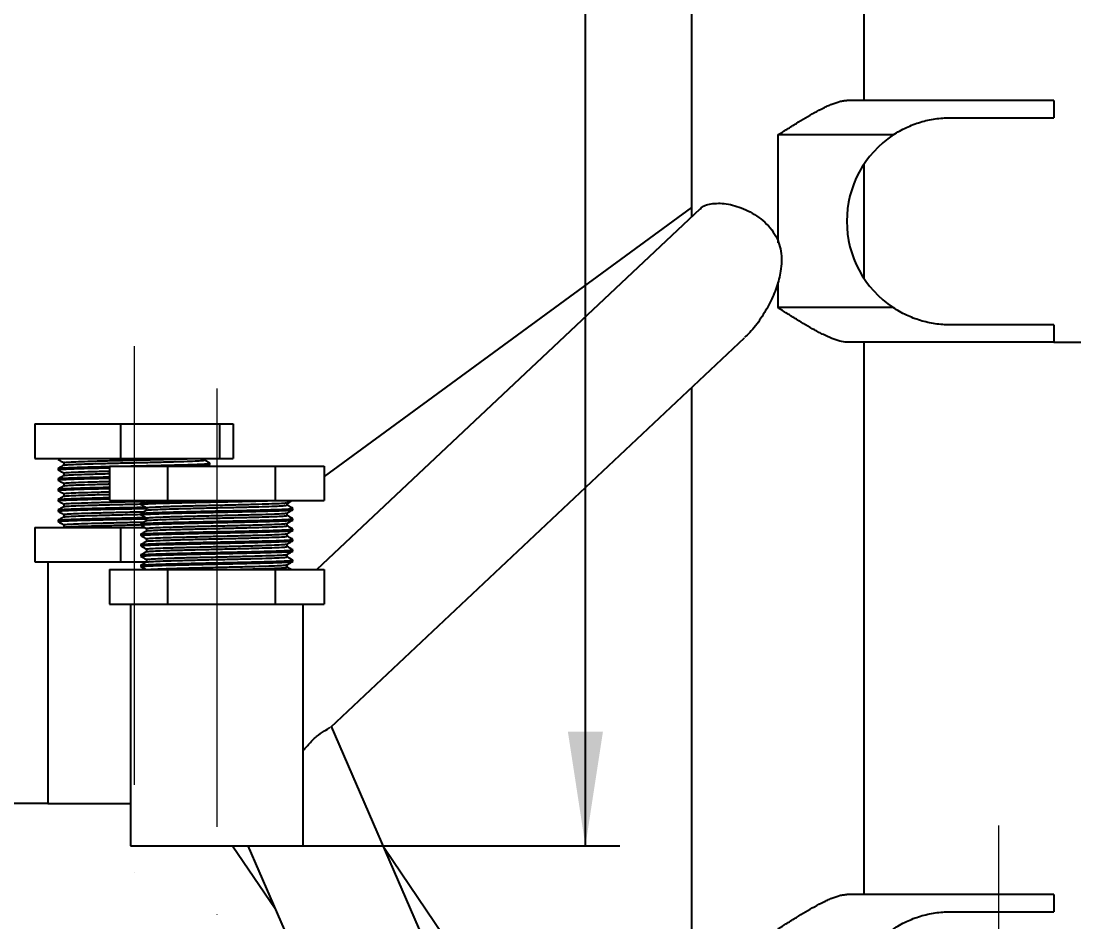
# Model space of a CAD drawing. Header units: millimetres. Extents: x -1160 to 841, y -1082 to 594.
# Drawn here: x 589.33 to 619.84, y 203.99 to 230.08 of the extents above; entities that cross this region are included whole.
import ezdxf

# ---------------------------------------------------------------- set-up
doc = ezdxf.new("R2010")
doc.units = ezdxf.units.MM
doc.linetypes.add('CENTERX2', pattern=[20.32, 12.7, -2.54, 2.54, -2.54])
doc.layers.add('FORMAT', color=7, linetype='Continuous')
doc.styles.add('SLDTEXTSTYLE1', font='TXT', dxfattribs={"width": 0.7})
doc.dimstyles.new('SLDDIMSTYLE5', dxfattribs={"dimtxt": 3.5, "dimasz": 3.302, "dimexe": 0, "dimexo": 0.0625, "dimgap": 0.875, "dimtad": 1, "dimdec": 0, "dimlfac": 5, "dimrnd": 1e-09, "dimzin": 12, "dimdsep": 46, "dimtxsty": 'SLDTEXTSTYLE1', "dimsah": 1, "dimcen": 0.09, "dimadec": 0, "dimazin": 3, "dimtol": 1, "dimtp": 5, "dimtm": 5, "dimtfac": 1, "dimtdec": 0, "dimtofl": 0, "dimtmove": 0, "dimatfit": 3, "dimfxl": 0, "dimfrac": 2, "dimtolj": 1, "dimtzin": 12, "dimarcsym": 0})
doc.dimstyles.new('SLDDIMSTYLE8', dxfattribs={"dimtxt": 3.5, "dimasz": 3.302, "dimexe": 0, "dimexo": 0.0625, "dimgap": 0.875, "dimtad": 1, "dimdec": 0, "dimlfac": 5, "dimrnd": 1e-09, "dimzin": 12, "dimdsep": 46, "dimtxsty": 'SLDTEXTSTYLE1', "dimsah": 1, "dimcen": 0.09, "dimadec": 0, "dimazin": 3, "dimtol": 1, "dimtp": 2, "dimtfac": 1, "dimtdec": 0, "dimtmove": 0, "dimatfit": 0, "dimfxl": 0, "dimfrac": 2, "dimtolj": 1, "dimarcsym": 0})
doc.dimstyles.new('SLDDIMSTYLE9', dxfattribs={"dimtxt": 3.5, "dimasz": 3.302, "dimexe": 0, "dimexo": 0.0625, "dimgap": 0.875, "dimtad": 1, "dimdec": 0, "dimlfac": 5, "dimrnd": 1e-09, "dimzin": 12, "dimdsep": 46, "dimtxsty": 'SLDTEXTSTYLE1', "dimsah": 1, "dimcen": 0.09, "dimadec": 0, "dimazin": 3, "dimtol": 1, "dimtp": 2, "dimtfac": 1, "dimtdec": 0, "dimtofl": 0, "dimtmove": 0, "dimatfit": 3, "dimfxl": 0, "dimfrac": 2, "dimtolj": 1, "dimarcsym": 0})

# ---------------------------------------------------------------- blocks, each defined once
blk = doc.blocks.new('_D_22')
at = {"layer": 'FORMAT'}
for p, q in [((619.262, 220.784), (642.262, 220.784)), ((641.262, 197.784), (641.262, 220.784)), ((619.262, 197.784), (642.262, 197.784))]:
    blk.add_line(p, q, dxfattribs=at)
for points in [[(641.262, 220.784), (640.754, 217.482), (641.77, 217.482)], [(641.262, 197.784), (641.77, 201.086), (640.754, 201.086)]]:
    blk.add_solid(points, dxfattribs=at)
at = {"layer": 'FORMAT', "attachment_point": 1, "rotation": 90, "style": 'SLDTEXTSTYLE1'}
for s, insert, char_height in [('2', (635.571, 215.482), 2), ('0', (638.207, 215.482), 2), ('+', (635.571, 214.487), 2), ('115', (636.751, 208.022), 3.5)]:
    blk.add_mtext(s, dxfattribs=dict(at, insert=insert, char_height=char_height))
blk = doc.blocks.new('_D_23')
at = {"layer": 'FORMAT'}
for p, q in [((619.262, 254.384), (642.262, 254.384)), ((641.262, 220.784), (641.262, 254.384)), ((619.262, 220.784), (642.262, 220.784))]:
    blk.add_line(p, q, dxfattribs=at)
for points in [[(641.262, 254.384), (640.754, 251.082), (641.77, 251.082)], [(641.262, 220.784), (641.77, 224.086), (640.754, 224.086)]]:
    blk.add_solid(points, dxfattribs=at)
at = {"layer": 'FORMAT', "attachment_point": 1, "rotation": 90, "style": 'SLDTEXTSTYLE1'}
for s, insert, char_height in [('2', (635.571, 242.468), 2), ('0', (638.207, 242.468), 2), ('+', (635.571, 241.474), 2), ('168', (636.751, 234.007), 3.5)]:
    blk.add_mtext(s, dxfattribs=dict(at, insert=insert, char_height=char_height))
blk = doc.blocks.new('_D_24')
at = {"layer": 'FORMAT'}
for p, q in [((597.05, 260.164), (606.687, 260.164)), ((605.687, 206.196), (605.687, 260.164)), ((597.507, 206.196), (606.687, 206.196))]:
    blk.add_line(p, q, dxfattribs=at)
for points in [[(605.687, 260.164), (605.179, 256.862), (606.195, 256.862)], [(605.687, 206.196), (606.195, 209.498), (605.179, 209.498)]]:
    blk.add_solid(points, dxfattribs=at)
at = {"layer": 'FORMAT', "attachment_point": 1, "rotation": 90, "style": 'SLDTEXTSTYLE1'}
for s, insert, char_height in [('5', (599.996, 240.998), 2), ('5', (602.632, 240.998), 2), ('+', (599.996, 239.933), 2), ('-', (602.632, 239.862), 2), ('270', (601.175, 231.646), 3.5)]:
    blk.add_mtext(s, dxfattribs=dict(at, insert=insert, char_height=char_height))
blk = doc.blocks.new('_D_25')
at = {"layer": 'FORMAT'}
for p, q in [((590.551, 261.384), (578.171, 261.384)), ((579.171, 207.418), (579.171, 261.384)), ((590.108, 207.418), (578.171, 207.418))]:
    blk.add_line(p, q, dxfattribs=at)
for points in [[(579.171, 261.384), (578.663, 258.082), (579.679, 258.082)], [(579.171, 207.418), (579.679, 210.72), (578.663, 210.72)]]:
    blk.add_solid(points, dxfattribs=at)
at = {"layer": 'FORMAT', "attachment_point": 1, "rotation": 90, "style": 'SLDTEXTSTYLE1'}
for s, insert, char_height in [('5', (573.479, 240.998), 2), ('5', (576.115, 240.998), 2), ('+', (573.479, 239.933), 2), ('-', (576.115, 239.862), 2), ('270', (574.659, 231.646), 3.5)]:
    blk.add_mtext(s, dxfattribs=dict(at, insert=insert, char_height=char_height))
blk = doc.blocks.new('_D_41')
at = {"layer": 'FORMAT'}
for p, q in [((615.61, 292.275), (648.262, 292.275)), ((647.262, 167.893), (647.262, 292.275)), ((613.171, 167.893), (648.262, 167.893))]:
    blk.add_line(p, q, dxfattribs=at)
for points in [[(647.262, 292.275), (646.754, 288.973), (647.77, 288.973)], [(647.262, 167.893), (647.77, 171.195), (646.754, 171.195)]]:
    blk.add_solid(points, dxfattribs=at)
at = {"layer": 'FORMAT', "attachment_point": 1, "rotation": 90, "style": 'SLDTEXTSTYLE1'}
for s, insert, char_height in [('5', (641.571, 238.689), 2), ('5', (644.207, 238.689), 2), ('+', (641.571, 237.624), 2), ('-', (644.207, 237.553), 2), ('620', (642.751, 229.338), 3.5)]:
    blk.add_mtext(s, dxfattribs=dict(at, insert=insert, char_height=char_height))

msp = doc.modelspace()

# ---------------------------------------------------------------- linework, layer by layer
at = {"color": 7, "linetype": 'Continuous', "lineweight": 25}
for p, q in [((608.762283, 255.571497), (608.762283, 224.403672)), ((613.762283, 227.783893), (613.762283, 254.383893)), ((619.262283, 227.783893), (613.262283, 227.783893)), ((619.262283, 227.783893), (619.262283, 227.283893)), ((616.262283, 227.283893), (619.262283, 227.283893)), ((611.262283, 226.783893), (611.262283, 223.657289)), ((614.60397, 226.783893), (611.262283, 226.783893)), ((613.762283, 222.62558), (613.762283, 225.942205)), ((609.005055, 224.631997), (597.908643, 214.195959)), ((608.762283, 224.683759), (598.121151, 216.8882)), ((611.262283, 222.524064), (611.262283, 221.783893)), ((614.60397, 221.783893), (611.262283, 221.783893)), ((619.262283, 221.283893), (616.262283, 221.283893)), ((619.262283, 221.283893), (619.262283, 220.783893)), ((598.313003, 209.634257), (610.298639, 220.906599)), ((619.262283, 220.783893), (613.262283, 220.783893)), ((613.762283, 204.783893), (613.762283, 220.783893)), ((608.762283, 219.461675), (608.762283, 198.083893)), ((589.731908, 218.417864), (589.731908, 217.417864)), ((589.731908, 218.417864), (592.212391, 218.417864)), ((592.212391, 218.417864), (592.212391, 217.417864)), ((592.212391, 218.417864), (595.088298, 218.417864)), ((595.088298, 218.417864), (595.088298, 217.417864)), ((595.088298, 218.417864), (595.483723, 218.417864)), ((595.483723, 218.417864), (595.483723, 217.417864)), ((589.731908, 217.417864), (592.212391, 217.417864)), ((590.407815, 217.417864), (590.407815, 217.386364)), ((590.570232, 217.292222), (590.570232, 217.218433)), ((592.212391, 217.417864), (595.088298, 217.417864)), ((594.645436, 217.367505), (594.645436, 217.417864)), ((594.807815, 217.236364), (594.807815, 217.273864)), ((595.088298, 217.417864), (595.483723, 217.417864)), ((590.407815, 217.123864), (590.407815, 217.086364)), ((590.570232, 216.992222), (590.570232, 216.918433)), ((591.892759, 217.195959), (591.892759, 216.195959)), ((591.892759, 217.195959), (593.577676, 217.195959)), ((593.577676, 217.195959), (593.577676, 216.195959)), ((593.577676, 217.195959), (596.691872, 217.195959)), ((594.739573, 217.195959), (594.806292, 217.234506)), ((596.691872, 217.195959), (596.691872, 216.195959)), ((596.691872, 217.195959), (598.121151, 217.195959)), ((598.121151, 217.195959), (598.121151, 216.195959)), ((590.407815, 216.823864), (590.407815, 216.786364)), ((590.570232, 216.692222), (590.570232, 216.618433)), ((590.407815, 216.523864), (590.407815, 216.486364)), ((590.570232, 216.392222), (590.570232, 216.318433)), ((590.407815, 216.223864), (590.407815, 216.186364)), ((590.570232, 216.092222), (590.570232, 216.018433)), ((591.892759, 216.195959), (593.577676, 216.195959)), ((592.806955, 216.118731), (592.806955, 216.081231)), ((593.577676, 216.195959), (596.691872, 216.195959)), ((596.691872, 216.195959), (598.121151, 216.195959)), ((597.176225, 216.195959), (597.044576, 216.099514)), ((597.044576, 216.062555), (597.044576, 216.136631)), ((590.407815, 215.923864), (590.407815, 215.886364)), ((590.570232, 215.792222), (590.570232, 215.718433)), ((592.806955, 215.818731), (592.806955, 215.781231)), ((592.969335, 215.987555), (592.969335, 215.913435)), ((597.044576, 215.762555), (597.044576, 215.836631)), ((597.206955, 215.931231), (597.206955, 215.968731)), ((589.731908, 215.417864), (589.731908, 214.417864)), ((589.731908, 215.417864), (592.212391, 215.417864)), ((590.407815, 215.623864), (590.407815, 215.586364)), ((590.572764, 215.419896), (590.569248, 215.417864)), ((590.570232, 215.492222), (590.570232, 215.418433)), ((592.212391, 215.417864), (592.212391, 214.417864)), ((592.212391, 215.417864), (592.915278, 215.417864)), ((592.806955, 215.518731), (592.806955, 215.481231)), ((592.969335, 215.687555), (592.969335, 215.613435)), ((597.044576, 215.462555), (597.044576, 215.536631)), ((597.206955, 215.631231), (597.206955, 215.668731)), ((592.806955, 215.218731), (592.806955, 215.181231)), ((592.969335, 215.387555), (592.969335, 215.313435)), ((597.044576, 215.162555), (597.044576, 215.236631)), ((597.206955, 215.331231), (597.206955, 215.368731)), ((592.806955, 214.918731), (592.806955, 214.881231)), ((592.969335, 215.087555), (592.969335, 215.013435)), ((597.044576, 214.862555), (597.044576, 214.936631)), ((597.206955, 215.031231), (597.206955, 215.068731)), ((592.806955, 214.618731), (592.806955, 214.581231)), ((592.969335, 214.787555), (592.969335, 214.713435)), ((597.044576, 214.562555), (597.044576, 214.636631)), ((597.206955, 214.731231), (597.206955, 214.768731)), ((589.731908, 214.417864), (592.212391, 214.417864)), ((590.107815, 214.417864), (590.107815, 207.417864)), ((591.892759, 214.195959), (591.892759, 213.195959)), ((591.892759, 214.195959), (593.577676, 214.195959)), ((592.212391, 214.417864), (592.969335, 214.417864)), ((592.806955, 214.318731), (592.806955, 214.281231)), ((592.969335, 214.487555), (592.969335, 214.413435)), ((593.577676, 214.195959), (593.577676, 213.195959)), ((593.577676, 214.195959), (596.691872, 214.195959)), ((596.691872, 214.195959), (596.691872, 213.195959)), ((596.691872, 214.195959), (598.121151, 214.195959)), ((597.044576, 214.262555), (597.044576, 214.336631)), ((597.206955, 214.431231), (597.206955, 214.468731)), ((598.121151, 214.195959), (598.121151, 213.195959)), ((591.892759, 213.195959), (593.577676, 213.195959)), ((592.506955, 213.195959), (592.506955, 206.195959)), ((593.577676, 213.195959), (596.691872, 213.195959)), ((596.691872, 213.195959), (598.121151, 213.195959)), ((597.506955, 206.195959), (597.506955, 213.195959)), ((609.579896, 183.732466), (598.33287, 209.652942)), ((590.107815, 207.417864), (592.506955, 207.417864)), ((592.506955, 206.195959), (597.506955, 206.195959)), ((595.464395, 206.195959), (596.698566, 204.37533)), ((595.908586, 206.195959), (607.878801, 178.608785)), ((608.762283, 192.994981), (599.867181, 206.116891)), ((619.262283, 204.783893), (613.262283, 204.783893)), ((619.262283, 204.783893), (619.262283, 204.283893)), ((616.262283, 204.283893), (619.262283, 204.283893))]:
    msp.add_line(p, q, dxfattribs=at)
at = {"color": 7, "linetype": 'CENTERX2', "lineweight": 18}
msp.add_line((617.662283, 206.783893), (617.662283, 202.283893), dxfattribs=at)
at = {"color": 7, "linetype": 'Continuous', "lineweight": 25}
msp.add_arc((616.262283, 224.283893), 3, 123.5573098, 236.4426902, dxfattribs=at)
for points, knots in [([(611.262283, 226.783893), (611.284657, 226.798043), (611.307457, 226.812464), (611.352563, 226.840979), (611.375079, 226.855208), (611.442529, 226.897797), (611.487363, 226.926058), (611.621527, 227.010348), (611.710521, 227.065888), (611.887933, 227.175043), (611.97635, 227.228663), (612.152956, 227.333152), (612.240692, 227.383738), (612.412593, 227.478944), (612.497151, 227.523814), (612.622052, 227.585746), (612.663362, 227.605489), (612.74536, 227.642849), (612.786036, 227.660451), (612.905254, 227.708702), (612.981627, 227.735178), (613.091454, 227.763432), (613.127442, 227.770945), (613.196968, 227.781179), (613.230322, 227.783893), (613.262283, 227.783893)], [0, 0, 0, 0, 0.03125, 0.03125, 0.0625, 0.0625, 0.125, 0.125, 0.25, 0.25, 0.375, 0.375, 0.5, 0.5, 0.625, 0.625, 0.6875, 0.6875, 0.75, 0.75, 0.875, 0.875, 0.9375, 0.9375, 1, 1, 1, 1]), ([(614.60397, 226.783893), (614.727662, 226.865941), (614.855401, 226.937557), (615.119327, 227.061465), (615.255711, 227.113804), (615.537038, 227.198615), (615.679384, 227.230329), (615.967872, 227.27297), (616.11402, 227.283893), (616.262283, 227.283893)], [0, 0, 0, 0, 0.25, 0.25, 0.5, 0.5, 0.75, 0.75, 1, 1, 1, 1]), ([(609.008199, 224.629155), (609.011265, 224.633947), (609.075662, 224.734608), (609.321163, 224.80475), (609.752569, 224.816365), (610.270134, 224.667736), (610.784094, 224.380592), (611.189957, 223.952872), (611.387191, 223.404924), (611.367545, 222.868546), (611.233776, 222.367735), (611.038598, 221.909197), (610.777514, 221.46871), (610.528043, 221.123376), (610.349944, 220.966826), (610.298449, 220.921562)], [0, 0, 0, 0, 0.004715594, 0.09904276, 0.193644563, 0.28668039, 0.381191532, 0.475637174, 0.557243045, 0.648676319, 0.723791247, 0.800844069, 0.882411612, 0.966001008, 1, 1, 1, 1]), ([(613.262283, 220.783893), (613.198119, 220.783893), (613.129275, 220.794686), (613.019091, 220.822938), (612.981129, 220.834441), (612.904424, 220.86054), (612.865498, 220.875178), (612.747003, 220.923124), (612.665726, 220.960425), (612.540337, 221.022538), (612.497823, 221.044355), (612.412616, 221.089328), (612.369858, 221.112512), (612.155195, 221.23139), (611.980676, 221.335718), (611.712996, 221.500357), (611.62283, 221.55662), (611.487847, 221.641422), (611.442814, 221.669809), (611.375175, 221.712517), (611.352613, 221.726775), (611.307455, 221.755323), (611.28465, 221.769747), (611.262283, 221.783893)], [0, 0, 0, 0, 0.125, 0.125, 0.1875, 0.1875, 0.25, 0.25, 0.375, 0.375, 0.4375, 0.4375, 0.5, 0.5, 0.75, 0.75, 0.875, 0.875, 0.9375, 0.9375, 0.96875, 0.96875, 1, 1, 1, 1]), ([(616.262283, 221.283893), (616.114015, 221.283893), (615.967873, 221.294816), (615.679418, 221.33745), (615.537099, 221.369157), (615.25584, 221.453937), (615.119365, 221.506304), (614.855405, 221.630225), (614.727659, 221.701847), (614.60397, 221.783893)], [0, 0, 0, 0, 0.25, 0.25, 0.5, 0.5, 0.75, 0.75, 1, 1, 1, 1]), ([(590.407902, 217.386676), (590.43496, 217.37104), (590.489075, 217.339769), (590.543193, 217.308497), (590.570252, 217.292861)], [0, 0, 0, 0, 0.5000023495, 1, 1, 1, 1]), ([(590.587463, 217.292975), (590.58461, 217.294933), (590.575736, 217.301023), (590.711185, 217.311922), (590.976353, 217.32411), (591.359448, 217.336322), (591.826087, 217.349407), (592.346545, 217.361614), (592.884106, 217.373821), (593.404817, 217.386907), (593.864457, 217.399114), (594.195409, 217.409263), (594.319057, 217.415695), (594.360748, 217.417864)], [0, 0, 0, 0, 0.047998906, 0.149302366, 0.248875529, 0.348448693, 0.449752153, 0.549325316, 0.64889848, 0.75020194, 0.849775103, 0.949348267, 1, 1, 1, 1]), ([(590.587721, 217.219992), (590.586352, 217.221285), (590.580603, 217.226719), (590.71268, 217.236929), (590.975956, 217.249108), (591.359552, 217.261323), (591.826078, 217.274406), (592.346483, 217.286614), (592.884366, 217.298821), (593.40383, 217.311907), (593.868073, 217.324115), (594.248913, 217.336317), (594.510357, 217.349421), (594.642143, 217.359503), (594.631655, 217.365609), (594.628214, 217.367612)], [0, 0, 0, 0, 0.026763283, 0.11243175, 0.19663697, 0.28084219, 0.366510657, 0.450715877, 0.534921097, 0.620589564, 0.704794784, 0.789000004, 0.874668471, 0.958873691, 1, 1, 1, 1]), ([(592.4727, 217.195959), (592.615589, 217.19899), (592.952834, 217.206144), (593.467389, 217.218163), (593.968471, 217.230363), (594.379702, 217.242568), (594.661971, 217.255671), (594.804266, 217.265753), (594.792938, 217.27186), (594.789221, 217.273864)], [0, 0, 0, 0, 0.11926781, 0.281495421, 0.440952572, 0.600409722, 0.762637334, 0.922094484, 1, 1, 1, 1]), ([(594.806288, 217.275527), (594.779202, 217.291176), (594.725584, 217.322155), (594.671967, 217.353136), (594.645436, 217.368466)], [0, 0, 0, 0, 0.5051588, 1, 1, 1, 1]), ([(590.407902, 217.086676), (590.43496, 217.07104), (590.489075, 217.039769), (590.543193, 217.008497), (590.570252, 216.992861)], [0, 0, 0, 0, 0.5000023495, 1, 1, 1, 1]), ([(590.572764, 217.219896), (590.545703, 217.204257), (590.491582, 217.172977), (590.437456, 217.141699), (590.410392, 217.126059)], [0, 0, 0, 0, 0.499996004, 1, 1, 1, 1]), ([(590.42641, 217.086364), (590.423, 217.088441), (590.412807, 217.094649), (590.55996, 217.105669), (590.845804, 217.117868), (591.262207, 217.130044), (591.626232, 217.139804), (591.853767, 217.144809), (591.892759, 217.145667)], [0, 0, 0, 0, 0.10752105, 0.321408644, 0.531643549, 0.741878453, 0.955766048, 1, 1, 1, 1]), ([(590.426726, 217.126151), (590.425183, 217.127475), (590.418813, 217.132938), (590.561744, 217.143177), (590.845328, 217.155366), (591.262343, 217.167544), (591.626227, 217.177304), (591.853766, 217.182309), (591.892759, 217.183167)], [0, 0, 0, 0, 0.071153143, 0.293756511, 0.512558344, 0.731360177, 0.953963545, 1, 1, 1, 1]), ([(590.587463, 216.992975), (590.584606, 216.994933), (590.575716, 217.001023), (590.711375, 217.011919), (590.975669, 217.024119), (591.362014, 217.036287), (591.681952, 217.045619), (591.874412, 217.050212), (591.892759, 217.05065)], [0, 0, 0, 0, 0.1042485623, 0.3242689976, 0.5405314102, 0.7567938229, 0.9768142581, 1, 1, 1, 1]), ([(590.587721, 216.919992), (590.58635, 216.921285), (590.58059, 216.926719), (590.712873, 216.936927), (590.97527, 216.949118), (591.362129, 216.961287), (591.68195, 216.970619), (591.874411, 216.975212), (591.892759, 216.97565)], [0, 0, 0, 0, 0.071266437, 0.2993881615, 0.5236134908, 0.7478388201, 0.9759605447, 1, 1, 1, 1]), ([(594.055044, 217.195959), (594.16083, 217.198989), (594.410504, 217.206141), (594.659791, 217.218178), (594.8045, 217.228253), (594.792996, 217.23436), (594.789221, 217.236364)], [0, 0, 0, 0, 0.22986594, 0.542528725, 0.849851975, 1, 1, 1, 1]), ([(590.407902, 216.786676), (590.43496, 216.77104), (590.489075, 216.739769), (590.543193, 216.708497), (590.570252, 216.692861)], [0, 0, 0, 0, 0.5000023495, 1, 1, 1, 1]), ([(590.572764, 216.919896), (590.545703, 216.904257), (590.491582, 216.872977), (590.437456, 216.841699), (590.410392, 216.826059)], [0, 0, 0, 0, 0.499996004, 1, 1, 1, 1]), ([(590.42641, 216.786364), (590.423, 216.788441), (590.412807, 216.794649), (590.55996, 216.805669), (590.845804, 216.817868), (591.262207, 216.830044), (591.626232, 216.839804), (591.853767, 216.844809), (591.892759, 216.845667)], [0, 0, 0, 0, 0.10752105, 0.321408644, 0.531643549, 0.741878453, 0.955766048, 1, 1, 1, 1]), ([(590.426726, 216.826151), (590.425183, 216.827475), (590.418813, 216.832938), (590.561744, 216.843177), (590.845328, 216.855366), (591.262343, 216.867544), (591.626227, 216.877304), (591.853766, 216.882309), (591.892759, 216.883167)], [0, 0, 0, 0, 0.071153143, 0.293756511, 0.512558344, 0.731360177, 0.953963545, 1, 1, 1, 1]), ([(590.587463, 216.692975), (590.584606, 216.694933), (590.575716, 216.701023), (590.711375, 216.711919), (590.975669, 216.724119), (591.362014, 216.736287), (591.681952, 216.745619), (591.874412, 216.750212), (591.892759, 216.75065)], [0, 0, 0, 0, 0.1042485623, 0.3242689976, 0.5405314102, 0.7567938229, 0.9768142581, 1, 1, 1, 1]), ([(590.587721, 216.619992), (590.58635, 216.621285), (590.58059, 216.626719), (590.712873, 216.636927), (590.97527, 216.649118), (591.362129, 216.661287), (591.68195, 216.670619), (591.874411, 216.675212), (591.892759, 216.67565)], [0, 0, 0, 0, 0.071266437, 0.2993881615, 0.5236134908, 0.7478388201, 0.9759605447, 1, 1, 1, 1]), ([(590.407902, 216.486676), (590.43496, 216.47104), (590.489075, 216.439769), (590.543193, 216.408497), (590.570252, 216.392861)], [0, 0, 0, 0, 0.500002349, 1, 1, 1, 1]), ([(590.572764, 216.619896), (590.545703, 216.604257), (590.491582, 216.572977), (590.437456, 216.541699), (590.410392, 216.526059)], [0, 0, 0, 0, 0.499996004, 1, 1, 1, 1]), ([(590.42641, 216.486364), (590.423, 216.488441), (590.412807, 216.494649), (590.55996, 216.505669), (590.845804, 216.517868), (591.262207, 216.530044), (591.626232, 216.539804), (591.853767, 216.544809), (591.892759, 216.545667)], [0, 0, 0, 0, 0.10752105, 0.321408644, 0.531643549, 0.741878453, 0.955766048, 1, 1, 1, 1]), ([(590.426726, 216.526151), (590.425183, 216.527475), (590.418813, 216.532938), (590.561744, 216.543177), (590.845328, 216.555366), (591.262343, 216.567544), (591.626227, 216.577304), (591.853766, 216.582309), (591.892759, 216.583167)], [0, 0, 0, 0, 0.071153143, 0.293756511, 0.512558344, 0.731360177, 0.953963545, 1, 1, 1, 1]), ([(590.587463, 216.392975), (590.584606, 216.394933), (590.575716, 216.401023), (590.711375, 216.411919), (590.975669, 216.424119), (591.362014, 216.436287), (591.681952, 216.445619), (591.874412, 216.450212), (591.892759, 216.45065)], [0, 0, 0, 0, 0.1042485623, 0.3242689976, 0.5405314102, 0.7567938229, 0.9768142581, 1, 1, 1, 1]), ([(590.587721, 216.319992), (590.58635, 216.321285), (590.58059, 216.326719), (590.712873, 216.336927), (590.97527, 216.349118), (591.362129, 216.361287), (591.68195, 216.370619), (591.874411, 216.375212), (591.892759, 216.37565)], [0, 0, 0, 0, 0.071266437, 0.2993881615, 0.5236134908, 0.7478388201, 0.9759605447, 1, 1, 1, 1]), ([(590.407902, 216.186676), (590.43496, 216.17104), (590.489075, 216.139769), (590.543193, 216.108497), (590.570252, 216.092861)], [0, 0, 0, 0, 0.500002349, 1, 1, 1, 1]), ([(590.572764, 216.319896), (590.545703, 216.304257), (590.491582, 216.272977), (590.437456, 216.241699), (590.410392, 216.226059)], [0, 0, 0, 0, 0.499996004, 1, 1, 1, 1]), ([(590.572764, 216.019896), (590.545703, 216.004257), (590.491582, 215.972977), (590.437456, 215.941699), (590.410392, 215.926059)], [0, 0, 0, 0, 0.499996004, 1, 1, 1, 1]), ([(590.42641, 216.186364), (590.423, 216.188441), (590.412807, 216.194649), (590.55996, 216.205669), (590.845804, 216.217868), (591.262207, 216.230044), (591.626232, 216.239804), (591.853767, 216.244809), (591.892759, 216.245667)], [0, 0, 0, 0, 0.10752105, 0.321408644, 0.531643549, 0.741878453, 0.955766048, 1, 1, 1, 1]), ([(590.426726, 216.226151), (590.425183, 216.227475), (590.418813, 216.232938), (590.561744, 216.243177), (590.845328, 216.255366), (591.262343, 216.267544), (591.626227, 216.277304), (591.853766, 216.282309), (591.892759, 216.283167)], [0, 0, 0, 0, 0.0711531427, 0.2937565106, 0.5125583438, 0.731360177, 0.9539635449, 1, 1, 1, 1]), ([(590.587463, 216.092975), (590.584611, 216.094933), (590.575737, 216.101023), (590.711173, 216.111922), (590.976397, 216.12411), (591.359283, 216.136324), (591.826712, 216.149401), (592.344258, 216.161634), (592.716219, 216.169849), (592.894036, 216.174288), (592.90192, 216.174485)], [0, 0, 0, 0, 0.073446901, 0.228459293, 0.380824021, 0.53318875, 0.688201142, 0.84056587, 0.992930599, 1, 1, 1, 1]), ([(590.587721, 216.019992), (590.586352, 216.021285), (590.580602, 216.026719), (590.712684, 216.036929), (590.975943, 216.049109), (591.359602, 216.06132), (591.82589, 216.074418), (592.329221, 216.086155), (592.66473, 216.09394), (592.823293, 216.097619)], [0, 0, 0, 0, 0.050864125, 0.213678663, 0.373712274, 0.533745885, 0.696560423, 0.856594034, 1, 1, 1, 1]), ([(592.817988, 216.118731), (592.814517, 216.119475), (592.791917, 216.124316), (592.895524, 216.133148), (593.132297, 216.146257), (593.510525, 216.158458), (593.986417, 216.170667), (594.533813, 216.183752), (594.919782, 216.191914), (595.111104, 216.195959)], [0, 0, 0, 0, 0.029183874, 0.190054886, 0.353720924, 0.514591937, 0.675462949, 0.839128988, 1, 1, 1, 1]), ([(592.817988, 216.081231), (592.814517, 216.081975), (592.791917, 216.086816), (592.895522, 216.095648), (593.132305, 216.108757), (593.510496, 216.120958), (593.986528, 216.133167), (594.533396, 216.146252), (595.11263, 216.158459), (595.682654, 216.170666), (596.214766, 216.183752), (596.495388, 216.191914), (596.63449, 216.195959)], [0, 0, 0, 0, 0.019647041, 0.127947929, 0.238130471, 0.346431358, 0.454732246, 0.564914788, 0.673215675, 0.781516563, 0.891699105, 1, 1, 1, 1]), ([(592.939088, 216.195959), (592.922594, 216.18643), (592.87902, 216.161254), (592.835444, 216.136079), (592.808361, 216.120433)], [0, 0, 0, 0, 0.378503699, 1, 1, 1, 1]), ([(592.808368, 216.079633), (592.835452, 216.063985), (592.889108, 216.032985), (592.942763, 216.001984), (592.969335, 215.986631)], [0, 0, 0, 0, 0.504769016, 1, 1, 1, 1]), ([(592.973006, 215.91432), (592.972524, 215.91445), (592.956824, 215.918674), (593.05373, 215.926894), (593.270043, 215.940008), (593.621121, 215.952208), (594.061775, 215.964417), (594.568454, 215.977502), (595.104485, 215.989709), (595.634069, 216.001916), (596.120759, 216.015002), (596.532142, 216.02721), (596.836237, 216.039412), (597.018797, 216.051737), (597.029601, 216.059178), (597.034424, 216.0625)], [0, 0, 0, 0, 0.002659015, 0.086542429, 0.171883497, 0.255766912, 0.339650326, 0.424991394, 0.508874809, 0.592758223, 0.678099292, 0.761982706, 0.84586612, 0.931207189, 1, 1, 1, 1]), ([(592.979519, 215.987491), (592.976321, 215.988231), (592.955415, 215.993069), (593.051376, 216.001898), (593.270666, 216.015007), (593.620955, 216.027208), (594.06182, 216.039417), (594.568443, 216.052502), (595.104484, 216.064709), (595.634085, 216.076917), (596.120699, 216.090002), (596.532363, 216.102212), (596.835406, 216.114408), (597.011919, 216.126103), (597.023361, 216.132949), (597.027909, 216.135671)], [0, 0, 0, 0, 0.01515239, 0.099035975, 0.184377216, 0.268260801, 0.352144386, 0.437485628, 0.521369213, 0.605252798, 0.69059404, 0.774477625, 0.85836121, 0.943702452, 1, 1, 1, 1]), ([(597.043044, 216.135745), (597.070126, 216.151394), (597.104864, 216.171465), (597.139603, 216.191536), (597.147259, 216.195959)], [0, 0, 0, 0, 0.779608177, 1, 1, 1, 1]), ([(597.205549, 215.970433), (597.178467, 215.986079), (597.124809, 216.017079), (597.071151, 216.048081), (597.044576, 216.063435)], [0, 0, 0, 0, 0.504714175, 1, 1, 1, 1]), ([(590.407902, 215.886676), (590.43496, 215.87104), (590.489075, 215.839769), (590.543193, 215.808497), (590.570252, 215.792861)], [0, 0, 0, 0, 0.500002349, 1, 1, 1, 1]), ([(590.572764, 215.719896), (590.545703, 215.704257), (590.491582, 215.672977), (590.437456, 215.641699), (590.410392, 215.626059)], [0, 0, 0, 0, 0.499996004, 1, 1, 1, 1]), ([(590.42641, 215.886364), (590.423005, 215.888441), (590.412827, 215.894648), (590.559781, 215.905671), (590.846449, 215.91786), (591.259786, 215.930073), (591.764399, 215.943153), (592.323517, 215.955379), (592.739901, 215.963931), (592.946214, 215.968714), (592.969335, 215.96925)], [0, 0, 0, 0, 0.076649076, 0.229124212, 0.378995436, 0.528866659, 0.681341795, 0.831213019, 0.981084242, 1, 1, 1, 1]), ([(590.426726, 215.926151), (590.425185, 215.927475), (590.418825, 215.932938), (590.561561, 215.943179), (590.845978, 215.955358), (591.259904, 215.967574), (591.764408, 215.980652), (592.32337, 215.992882), (592.730627, 216.001227), (592.928113, 216.005798), (592.942238, 216.006125)], [0, 0, 0, 0, 0.0505197438, 0.2085713025, 0.3639237175, 0.5192761325, 0.6773276913, 0.8326801063, 0.9880325213, 1, 1, 1, 1]), ([(590.587463, 215.792975), (590.584611, 215.794933), (590.575737, 215.801023), (590.711173, 215.811922), (590.976397, 215.82411), (591.359283, 215.836324), (591.826712, 215.849401), (592.344258, 215.861634), (592.716219, 215.869849), (592.894036, 215.874288), (592.90192, 215.874485)], [0, 0, 0, 0, 0.073446901, 0.228459293, 0.380824021, 0.53318875, 0.688201142, 0.84056587, 0.992930599, 1, 1, 1, 1]), ([(590.587721, 215.719992), (590.586352, 215.721285), (590.580602, 215.726719), (590.712684, 215.736929), (590.975943, 215.749109), (591.359602, 215.76132), (591.82589, 215.774418), (592.329221, 215.786155), (592.66473, 215.79394), (592.823293, 215.797619)], [0, 0, 0, 0, 0.050864125, 0.213678663, 0.373712274, 0.533745885, 0.696560423, 0.856594034, 1, 1, 1, 1]), ([(592.817988, 215.818731), (592.814517, 215.819475), (592.791917, 215.824316), (592.895523, 215.833148), (593.132303, 215.846257), (593.510503, 215.858458), (593.986501, 215.870667), (594.533497, 215.883752), (595.112261, 215.895959), (595.684043, 215.908166), (596.20952, 215.921252), (596.653687, 215.93346), (596.982006, 215.945662), (597.179046, 215.95798), (597.190719, 215.965416), (597.195923, 215.968731)], [0, 0, 0, 0, 0.015030588, 0.09788408, 0.182177096, 0.265030588, 0.34788408, 0.432177096, 0.515030588, 0.59788408, 0.682177096, 0.765030588, 0.84788408, 0.932177096, 1, 1, 1, 1]), ([(592.817988, 215.781231), (592.814517, 215.781975), (592.791917, 215.786816), (592.895523, 215.795648), (593.132303, 215.808757), (593.510503, 215.820958), (593.986501, 215.833167), (594.533497, 215.846252), (595.112261, 215.858459), (595.684043, 215.870666), (596.20952, 215.883752), (596.653687, 215.89596), (596.982006, 215.908162), (597.179046, 215.92048), (597.190719, 215.927916), (597.195923, 215.931231)], [0, 0, 0, 0, 0.015030588, 0.09788408, 0.182177096, 0.265030588, 0.34788408, 0.432177096, 0.515030588, 0.59788408, 0.682177096, 0.765030588, 0.84788408, 0.932177096, 1, 1, 1, 1]), ([(592.97085, 215.91431), (592.943769, 215.898664), (592.889607, 215.867371), (592.835444, 215.836079), (592.808361, 215.820433)], [0, 0, 0, 0, 0.4999902566, 1, 1, 1, 1]), ([(592.808368, 215.779633), (592.835452, 215.763985), (592.889108, 215.732985), (592.942763, 215.701984), (592.969335, 215.686631)], [0, 0, 0, 0, 0.504769016, 1, 1, 1, 1]), ([(592.973006, 215.61432), (592.972524, 215.61445), (592.956824, 215.618674), (593.05373, 215.626894), (593.270043, 215.640008), (593.621121, 215.652208), (594.061775, 215.664417), (594.568454, 215.677502), (595.104485, 215.689709), (595.634069, 215.701916), (596.120759, 215.715002), (596.532142, 215.72721), (596.836237, 215.739412), (597.018797, 215.751737), (597.029601, 215.759178), (597.034424, 215.7625)], [0, 0, 0, 0, 0.002659015, 0.086542429, 0.171883497, 0.255766912, 0.339650326, 0.424991394, 0.508874809, 0.592758223, 0.678099292, 0.761982706, 0.84586612, 0.931207189, 1, 1, 1, 1]), ([(592.979519, 215.687491), (592.976321, 215.688231), (592.955415, 215.693069), (593.051376, 215.701898), (593.270666, 215.715007), (593.620955, 215.727208), (594.06182, 215.739417), (594.568443, 215.752502), (595.104484, 215.764709), (595.634085, 215.776917), (596.120699, 215.790002), (596.532363, 215.802212), (596.835406, 215.814408), (597.011919, 215.826103), (597.023361, 215.832949), (597.027909, 215.835671)], [0, 0, 0, 0, 0.01515239, 0.099035975, 0.184377216, 0.268260801, 0.352144386, 0.437485628, 0.521369213, 0.605252798, 0.69059404, 0.774477625, 0.85836121, 0.943702452, 1, 1, 1, 1]), ([(597.043044, 215.835745), (597.070126, 215.851394), (597.124292, 215.88269), (597.178459, 215.913985), (597.205543, 215.929633)], [0, 0, 0, 0, 0.499989575, 1, 1, 1, 1]), ([(597.205549, 215.670433), (597.178467, 215.686079), (597.124809, 215.717079), (597.071151, 215.748081), (597.044576, 215.763435)], [0, 0, 0, 0, 0.504714175, 1, 1, 1, 1]), ([(590.407902, 215.586676), (590.43496, 215.57104), (590.489075, 215.539769), (590.543193, 215.508497), (590.570252, 215.492861)], [0, 0, 0, 0, 0.500002349, 1, 1, 1, 1]), ([(590.42641, 215.586364), (590.423005, 215.588441), (590.412827, 215.594648), (590.559781, 215.605671), (590.846449, 215.61786), (591.259786, 215.630073), (591.764399, 215.643153), (592.323517, 215.655379), (592.739901, 215.663931), (592.946214, 215.668714), (592.969335, 215.66925)], [0, 0, 0, 0, 0.076649076, 0.229124212, 0.378995436, 0.528866659, 0.681341795, 0.831213019, 0.981084242, 1, 1, 1, 1]), ([(590.426726, 215.626151), (590.425185, 215.627475), (590.418825, 215.632938), (590.561561, 215.643179), (590.845978, 215.655358), (591.259904, 215.667574), (591.764408, 215.680652), (592.32337, 215.692882), (592.730627, 215.701227), (592.928113, 215.705798), (592.942238, 215.706125)], [0, 0, 0, 0, 0.0505197438, 0.2085713025, 0.3639237175, 0.5192761325, 0.6773276913, 0.8326801063, 0.9880325213, 1, 1, 1, 1]), ([(590.587463, 215.492975), (590.584611, 215.494933), (590.575737, 215.501023), (590.711173, 215.511922), (590.976397, 215.52411), (591.359283, 215.536324), (591.826712, 215.549401), (592.344258, 215.561634), (592.716219, 215.569849), (592.894036, 215.574288), (592.90192, 215.574485)], [0, 0, 0, 0, 0.0734469005, 0.2284592926, 0.3808240212, 0.5331887498, 0.6882011418, 0.8405658704, 0.992930599, 1, 1, 1, 1]), ([(590.587721, 215.419992), (590.586352, 215.421285), (590.580602, 215.426719), (590.712684, 215.436929), (590.975943, 215.449109), (591.359602, 215.46132), (591.82589, 215.474418), (592.329221, 215.486155), (592.66473, 215.49394), (592.823293, 215.497619)], [0, 0, 0, 0, 0.050864125, 0.213678663, 0.373712274, 0.533745885, 0.696560423, 0.856594034, 1, 1, 1, 1]), ([(592.817988, 215.518731), (592.814517, 215.519475), (592.791917, 215.524316), (592.895523, 215.533148), (593.132303, 215.546257), (593.510503, 215.558458), (593.986501, 215.570667), (594.533497, 215.583752), (595.112261, 215.595959), (595.684043, 215.608166), (596.20952, 215.621252), (596.653687, 215.63346), (596.982006, 215.645662), (597.179046, 215.65798), (597.190719, 215.665416), (597.195923, 215.668731)], [0, 0, 0, 0, 0.015030588, 0.09788408, 0.182177096, 0.265030588, 0.34788408, 0.432177096, 0.515030588, 0.59788408, 0.682177096, 0.765030588, 0.84788408, 0.932177096, 1, 1, 1, 1]), ([(592.817988, 215.481231), (592.814517, 215.481975), (592.791917, 215.486816), (592.895523, 215.495648), (593.132303, 215.508757), (593.510503, 215.520958), (593.986501, 215.533167), (594.533497, 215.546252), (595.112261, 215.558459), (595.684043, 215.570666), (596.20952, 215.583752), (596.653687, 215.59596), (596.982006, 215.608162), (597.179046, 215.62048), (597.190719, 215.627916), (597.195923, 215.631231)], [0, 0, 0, 0, 0.015030588, 0.09788408, 0.182177096, 0.265030588, 0.34788408, 0.432177096, 0.515030588, 0.59788408, 0.682177096, 0.765030588, 0.84788408, 0.932177096, 1, 1, 1, 1]), ([(592.97085, 215.61431), (592.943769, 215.598664), (592.889607, 215.567371), (592.835444, 215.536079), (592.808361, 215.520433)], [0, 0, 0, 0, 0.499990257, 1, 1, 1, 1]), ([(592.808368, 215.479633), (592.835452, 215.463985), (592.889108, 215.432985), (592.942763, 215.401984), (592.969335, 215.386631)], [0, 0, 0, 0, 0.504769016, 1, 1, 1, 1]), ([(592.973006, 215.31432), (592.972524, 215.31445), (592.956824, 215.318674), (593.05373, 215.326894), (593.270043, 215.340008), (593.621121, 215.352208), (594.061775, 215.364417), (594.568454, 215.377502), (595.104485, 215.389709), (595.634069, 215.401916), (596.120759, 215.415002), (596.532142, 215.42721), (596.836237, 215.439412), (597.018797, 215.451737), (597.029601, 215.459178), (597.034424, 215.4625)], [0, 0, 0, 0, 0.002659015, 0.086542429, 0.171883497, 0.255766912, 0.339650326, 0.424991394, 0.508874809, 0.592758223, 0.678099292, 0.761982706, 0.84586612, 0.931207189, 1, 1, 1, 1]), ([(592.979519, 215.387491), (592.976321, 215.388231), (592.955415, 215.393069), (593.051376, 215.401898), (593.270666, 215.415007), (593.620955, 215.427208), (594.06182, 215.439417), (594.568443, 215.452502), (595.104484, 215.464709), (595.634085, 215.476917), (596.120699, 215.490002), (596.532363, 215.502212), (596.835406, 215.514408), (597.011919, 215.526103), (597.023361, 215.532949), (597.027909, 215.535671)], [0, 0, 0, 0, 0.01515239, 0.099035975, 0.184377216, 0.268260801, 0.352144386, 0.437485628, 0.521369213, 0.605252798, 0.69059404, 0.774477625, 0.85836121, 0.943702452, 1, 1, 1, 1]), ([(597.043044, 215.535745), (597.070126, 215.551394), (597.124292, 215.58269), (597.178459, 215.613985), (597.205543, 215.629633)], [0, 0, 0, 0, 0.499989575, 1, 1, 1, 1]), ([(597.205549, 215.370433), (597.178467, 215.386079), (597.124809, 215.417079), (597.071151, 215.448081), (597.044576, 215.463435)], [0, 0, 0, 0, 0.504714175, 1, 1, 1, 1]), ([(592.817988, 215.218731), (592.814517, 215.219475), (592.791917, 215.224316), (592.895523, 215.233148), (593.132303, 215.246257), (593.510503, 215.258458), (593.986501, 215.270667), (594.533497, 215.283752), (595.112261, 215.295959), (595.684043, 215.308166), (596.20952, 215.321252), (596.653687, 215.33346), (596.982006, 215.345662), (597.179046, 215.35798), (597.190719, 215.365416), (597.195923, 215.368731)], [0, 0, 0, 0, 0.0150305876, 0.0978840797, 0.1821770955, 0.2650305876, 0.3478840797, 0.4321770955, 0.5150305876, 0.5978840797, 0.6821770955, 0.7650305876, 0.8478840797, 0.9321770955, 1, 1, 1, 1]), ([(592.817988, 215.181231), (592.814517, 215.181975), (592.791917, 215.186816), (592.895523, 215.195648), (593.132303, 215.208757), (593.510503, 215.220958), (593.986501, 215.233167), (594.533497, 215.246252), (595.112261, 215.258459), (595.684043, 215.270666), (596.20952, 215.283752), (596.653687, 215.29596), (596.982006, 215.308162), (597.179046, 215.32048), (597.190719, 215.327916), (597.195923, 215.331231)], [0, 0, 0, 0, 0.015030588, 0.09788408, 0.182177096, 0.265030588, 0.34788408, 0.432177096, 0.515030588, 0.59788408, 0.682177096, 0.765030588, 0.84788408, 0.932177096, 1, 1, 1, 1]), ([(592.97085, 215.31431), (592.943769, 215.298664), (592.889607, 215.267371), (592.835444, 215.236079), (592.808361, 215.220433)], [0, 0, 0, 0, 0.499990257, 1, 1, 1, 1]), ([(592.808368, 215.179633), (592.835452, 215.163985), (592.889108, 215.132985), (592.942763, 215.101984), (592.969335, 215.086631)], [0, 0, 0, 0, 0.504769016, 1, 1, 1, 1]), ([(592.973006, 215.01432), (592.972524, 215.01445), (592.956824, 215.018674), (593.05373, 215.026894), (593.270043, 215.040008), (593.621121, 215.052208), (594.061775, 215.064417), (594.568454, 215.077502), (595.104485, 215.089709), (595.634069, 215.101916), (596.120759, 215.115002), (596.532142, 215.12721), (596.836237, 215.139412), (597.018797, 215.151737), (597.029601, 215.159178), (597.034424, 215.1625)], [0, 0, 0, 0, 0.002659015, 0.086542429, 0.171883497, 0.255766912, 0.339650326, 0.424991394, 0.508874809, 0.592758223, 0.678099292, 0.761982706, 0.84586612, 0.931207189, 1, 1, 1, 1]), ([(592.979519, 215.087491), (592.976321, 215.088231), (592.955415, 215.093069), (593.051376, 215.101898), (593.270666, 215.115007), (593.620955, 215.127208), (594.06182, 215.139417), (594.568443, 215.152502), (595.104484, 215.164709), (595.634085, 215.176917), (596.120699, 215.190002), (596.532363, 215.202212), (596.835406, 215.214408), (597.011919, 215.226103), (597.023361, 215.232949), (597.027909, 215.235671)], [0, 0, 0, 0, 0.01515239, 0.099035975, 0.184377216, 0.268260801, 0.352144386, 0.437485628, 0.521369213, 0.605252798, 0.69059404, 0.774477625, 0.85836121, 0.943702452, 1, 1, 1, 1]), ([(597.043044, 215.235745), (597.070126, 215.251394), (597.124292, 215.28269), (597.178459, 215.313985), (597.205543, 215.329633)], [0, 0, 0, 0, 0.499989575, 1, 1, 1, 1]), ([(597.205549, 215.070433), (597.178467, 215.086079), (597.124809, 215.117079), (597.071151, 215.148081), (597.044576, 215.163435)], [0, 0, 0, 0, 0.504714175, 1, 1, 1, 1]), ([(592.817988, 214.918731), (592.814517, 214.919475), (592.791917, 214.924316), (592.895523, 214.933148), (593.132303, 214.946257), (593.510503, 214.958458), (593.986501, 214.970667), (594.533497, 214.983752), (595.112261, 214.995959), (595.684043, 215.008166), (596.20952, 215.021252), (596.653687, 215.03346), (596.982006, 215.045662), (597.179046, 215.05798), (597.190719, 215.065416), (597.195923, 215.068731)], [0, 0, 0, 0, 0.0150305876, 0.0978840797, 0.1821770955, 0.2650305876, 0.3478840797, 0.4321770955, 0.5150305876, 0.5978840797, 0.6821770955, 0.7650305876, 0.8478840797, 0.9321770955, 1, 1, 1, 1]), ([(592.817988, 214.881231), (592.814517, 214.881975), (592.791917, 214.886816), (592.895523, 214.895648), (593.132303, 214.908757), (593.510503, 214.920958), (593.986501, 214.933167), (594.533497, 214.946252), (595.112261, 214.958459), (595.684043, 214.970666), (596.20952, 214.983752), (596.653687, 214.99596), (596.982006, 215.008162), (597.179046, 215.02048), (597.190719, 215.027916), (597.195923, 215.031231)], [0, 0, 0, 0, 0.015030588, 0.09788408, 0.182177096, 0.265030588, 0.34788408, 0.432177096, 0.515030588, 0.59788408, 0.682177096, 0.765030588, 0.84788408, 0.932177096, 1, 1, 1, 1]), ([(592.97085, 215.01431), (592.943769, 214.998664), (592.889607, 214.967371), (592.835444, 214.936079), (592.808361, 214.920433)], [0, 0, 0, 0, 0.499990257, 1, 1, 1, 1]), ([(592.808368, 214.879633), (592.835452, 214.863985), (592.889108, 214.832985), (592.942763, 214.801984), (592.969335, 214.786631)], [0, 0, 0, 0, 0.5047690164, 1, 1, 1, 1]), ([(592.973006, 214.71432), (592.972524, 214.71445), (592.956824, 214.718674), (593.05373, 214.726894), (593.270043, 214.740008), (593.621121, 214.752208), (594.061775, 214.764417), (594.568454, 214.777502), (595.104485, 214.789709), (595.634069, 214.801916), (596.120759, 214.815002), (596.532142, 214.82721), (596.836237, 214.839412), (597.018797, 214.851737), (597.029601, 214.859178), (597.034424, 214.8625)], [0, 0, 0, 0, 0.002659015, 0.086542429, 0.171883497, 0.255766912, 0.339650326, 0.424991394, 0.508874809, 0.592758223, 0.678099292, 0.761982706, 0.84586612, 0.931207189, 1, 1, 1, 1]), ([(592.979519, 214.787491), (592.976321, 214.788231), (592.955415, 214.793069), (593.051376, 214.801898), (593.270666, 214.815007), (593.620955, 214.827208), (594.06182, 214.839417), (594.568443, 214.852502), (595.104484, 214.864709), (595.634085, 214.876917), (596.120699, 214.890002), (596.532363, 214.902212), (596.835406, 214.914408), (597.011919, 214.926103), (597.023361, 214.932949), (597.027909, 214.935671)], [0, 0, 0, 0, 0.01515239, 0.099035975, 0.184377216, 0.268260801, 0.352144386, 0.437485628, 0.521369213, 0.605252798, 0.69059404, 0.774477625, 0.85836121, 0.943702452, 1, 1, 1, 1]), ([(597.043044, 214.935745), (597.070126, 214.951394), (597.124292, 214.98269), (597.178459, 215.013985), (597.205543, 215.029633)], [0, 0, 0, 0, 0.499989575, 1, 1, 1, 1]), ([(597.205549, 214.770433), (597.178467, 214.786079), (597.124809, 214.817079), (597.071151, 214.848081), (597.044576, 214.863435)], [0, 0, 0, 0, 0.504714175, 1, 1, 1, 1]), ([(592.817988, 214.618731), (592.814517, 214.619475), (592.791917, 214.624316), (592.895523, 214.633148), (593.132303, 214.646257), (593.510503, 214.658458), (593.986501, 214.670667), (594.533497, 214.683752), (595.112261, 214.695959), (595.684043, 214.708166), (596.20952, 214.721252), (596.653687, 214.73346), (596.982006, 214.745662), (597.179046, 214.75798), (597.190719, 214.765416), (597.195923, 214.768731)], [0, 0, 0, 0, 0.0150305876, 0.0978840797, 0.1821770955, 0.2650305876, 0.3478840797, 0.4321770955, 0.5150305876, 0.5978840797, 0.6821770955, 0.7650305876, 0.8478840797, 0.9321770955, 1, 1, 1, 1]), ([(592.817988, 214.581231), (592.814517, 214.581975), (592.791917, 214.586816), (592.895523, 214.595648), (593.132303, 214.608757), (593.510503, 214.620958), (593.986501, 214.633167), (594.533497, 214.646252), (595.112261, 214.658459), (595.684043, 214.670666), (596.20952, 214.683752), (596.653687, 214.69596), (596.982006, 214.708162), (597.179046, 214.72048), (597.190719, 214.727916), (597.195923, 214.731231)], [0, 0, 0, 0, 0.015030588, 0.09788408, 0.182177096, 0.265030588, 0.34788408, 0.432177096, 0.515030588, 0.59788408, 0.682177096, 0.765030588, 0.84788408, 0.932177096, 1, 1, 1, 1]), ([(592.97085, 214.71431), (592.943769, 214.698664), (592.889607, 214.667371), (592.835444, 214.636079), (592.808361, 214.620433)], [0, 0, 0, 0, 0.499990257, 1, 1, 1, 1]), ([(592.808368, 214.579633), (592.835452, 214.563985), (592.889108, 214.532985), (592.942763, 214.501984), (592.969335, 214.486631)], [0, 0, 0, 0, 0.504769016, 1, 1, 1, 1]), ([(592.973006, 214.41432), (592.972524, 214.41445), (592.956824, 214.418674), (593.05373, 214.426894), (593.270043, 214.440008), (593.621121, 214.452208), (594.061775, 214.464417), (594.568454, 214.477502), (595.104485, 214.489709), (595.634069, 214.501916), (596.120759, 214.515002), (596.532142, 214.52721), (596.836237, 214.539412), (597.018797, 214.551737), (597.029601, 214.559178), (597.034424, 214.5625)], [0, 0, 0, 0, 0.002659015, 0.086542429, 0.171883497, 0.255766912, 0.339650326, 0.424991394, 0.508874809, 0.592758223, 0.678099292, 0.761982706, 0.84586612, 0.931207189, 1, 1, 1, 1]), ([(592.979519, 214.487491), (592.976321, 214.488231), (592.955415, 214.493069), (593.051376, 214.501898), (593.270666, 214.515007), (593.620955, 214.527208), (594.06182, 214.539417), (594.568443, 214.552502), (595.104484, 214.564709), (595.634085, 214.576917), (596.120699, 214.590002), (596.532363, 214.602212), (596.835406, 214.614408), (597.011919, 214.626103), (597.023361, 214.632949), (597.027909, 214.635671)], [0, 0, 0, 0, 0.01515239, 0.099035975, 0.184377216, 0.268260801, 0.352144386, 0.437485628, 0.521369213, 0.605252798, 0.69059404, 0.774477625, 0.85836121, 0.943702452, 1, 1, 1, 1]), ([(597.043044, 214.635745), (597.070126, 214.651394), (597.124292, 214.68269), (597.178459, 214.713985), (597.205543, 214.729633)], [0, 0, 0, 0, 0.499989575, 1, 1, 1, 1]), ([(597.205549, 214.470433), (597.178467, 214.486079), (597.124809, 214.517079), (597.071151, 214.548081), (597.044576, 214.563435)], [0, 0, 0, 0, 0.504714175, 1, 1, 1, 1]), ([(592.817988, 214.318731), (592.814517, 214.319475), (592.791917, 214.324316), (592.895523, 214.333148), (593.132303, 214.346257), (593.510503, 214.358458), (593.986501, 214.370667), (594.533497, 214.383752), (595.112261, 214.395959), (595.684043, 214.408166), (596.20952, 214.421252), (596.653687, 214.43346), (596.982006, 214.445662), (597.179046, 214.45798), (597.190719, 214.465416), (597.195923, 214.468731)], [0, 0, 0, 0, 0.0150305876, 0.0978840797, 0.1821770955, 0.2650305876, 0.3478840797, 0.4321770955, 0.5150305876, 0.5978840797, 0.6821770955, 0.7650305876, 0.8478840797, 0.9321770955, 1, 1, 1, 1]), ([(592.817988, 214.281231), (592.814517, 214.281975), (592.791917, 214.286816), (592.895523, 214.295648), (593.132303, 214.308757), (593.510503, 214.320958), (593.986501, 214.333167), (594.533497, 214.346252), (595.112261, 214.358459), (595.684043, 214.370666), (596.20952, 214.383752), (596.653687, 214.39596), (596.982006, 214.408162), (597.179046, 214.42048), (597.190719, 214.427916), (597.195923, 214.431231)], [0, 0, 0, 0, 0.015030588, 0.09788408, 0.182177096, 0.265030588, 0.34788408, 0.432177096, 0.515030588, 0.59788408, 0.682177096, 0.765030588, 0.84788408, 0.932177096, 1, 1, 1, 1]), ([(592.97085, 214.41431), (592.943769, 214.398664), (592.889607, 214.367371), (592.835444, 214.336079), (592.808361, 214.320433)], [0, 0, 0, 0, 0.499990257, 1, 1, 1, 1]), ([(592.808368, 214.279633), (592.835452, 214.263985), (592.883726, 214.236095), (592.932, 214.208203), (592.95319, 214.195959)], [0, 0, 0, 0, 0.5610442418, 1, 1, 1, 1]), ([(593.019143, 214.195959), (593.03132, 214.197954), (593.068723, 214.20408), (593.277275, 214.215017), (593.619198, 214.227205), (594.0623, 214.239417), (594.568316, 214.252502), (595.104518, 214.264709), (595.634075, 214.276917), (596.120702, 214.290002), (596.532362, 214.302212), (596.835406, 214.314408), (597.011919, 214.326103), (597.023361, 214.332949), (597.027909, 214.335671)], [0, 0, 0, 0, 0.04372342, 0.134303986, 0.223337405, 0.312370824, 0.402951389, 0.491984808, 0.581018228, 0.671598793, 0.760632212, 0.849665631, 0.940246197, 1, 1, 1, 1]), ([(595.368333, 214.195959), (595.454354, 214.197954), (595.718584, 214.20408), (596.119942, 214.215017), (596.532359, 214.227207), (596.836178, 214.239413), (597.018808, 214.251736), (597.029605, 214.259178), (597.034424, 214.2625)], [0, 0, 0, 0, 0.091862154, 0.282170365, 0.469228048, 0.656285731, 0.846593942, 1, 1, 1, 1]), ([(597.043044, 214.335745), (597.070126, 214.351394), (597.124292, 214.38269), (597.178459, 214.413985), (597.205543, 214.429633)], [0, 0, 0, 0, 0.499989575, 1, 1, 1, 1]), ([(597.161366, 214.195959), (597.149011, 214.203097), (597.110081, 214.225588), (597.071151, 214.248081), (597.044576, 214.263435)], [0, 0, 0, 0, 0.317340168, 1, 1, 1, 1]), ([(597.506955, 208.950931), (597.578531, 209.034377), (597.735218, 209.217049), (597.973173, 209.435662), (598.206503, 209.568213), (598.260544, 209.606355), (598.289865, 209.627049)], [0, 0, 0, 0, 0.186398239, 0.408043817, 0.678832077, 1, 1, 1, 1]), ([(611.262283, 203.783893), (611.284657, 203.798043), (611.307457, 203.812464), (611.352563, 203.840979), (611.375079, 203.855208), (611.442529, 203.897797), (611.487363, 203.926058), (611.621527, 204.010348), (611.710521, 204.065888), (611.887933, 204.175043), (611.97635, 204.228663), (612.152956, 204.333152), (612.240692, 204.383738), (612.412593, 204.478944), (612.497151, 204.523814), (612.622052, 204.585746), (612.663362, 204.605489), (612.74536, 204.642849), (612.786036, 204.660451), (612.905254, 204.708702), (612.981627, 204.735178), (613.091454, 204.763432), (613.127442, 204.770945), (613.196968, 204.781179), (613.230322, 204.783893), (613.262283, 204.783893)], [0, 0, 0, 0, 0.03125, 0.03125, 0.0625, 0.0625, 0.125, 0.125, 0.25, 0.25, 0.375, 0.375, 0.5, 0.5, 0.625, 0.625, 0.6875, 0.6875, 0.75, 0.75, 0.875, 0.875, 0.9375, 0.9375, 1, 1, 1, 1]), ([(614.60397, 203.783893), (614.727662, 203.865941), (614.855401, 203.937557), (615.119327, 204.061465), (615.255711, 204.113804), (615.537038, 204.198615), (615.679384, 204.230329), (615.967872, 204.27297), (616.11402, 204.283893), (616.262283, 204.283893)], [0, 0, 0, 0, 0.25, 0.25, 0.5, 0.5, 0.75, 0.75, 1, 1, 1, 1])]:
    msp.add_open_spline(points, degree=3, knots=knots, dxfattribs=at)
at = {"layer": 'FORMAT', "linetype": 'CENTERX2', "lineweight": 18}
for p, q in [((592.607815, 220.663479), (592.607815, 205.417864)), ((595.006955, 219.441574), (595.006955, 204.195959))]:
    msp.add_line(p, q, dxfattribs=at)

# ---------------------------------------------------------------- dimensions: what is measured, and where the dimension line sits
at = {"layer": 'FORMAT'}
for base, p1, p2, dimstyle, picture, middle in [((647.262283, 292.27485), (613.171409, 167.892935), (615.609898, 292.27485), 'SLDDIMSTYLE5', '_D_41', (647.262283, 234.581502)), ((579.170693, 261.383748), (590.107815, 207.417864), (590.551343, 261.383748), 'SLDDIMSTYLE5', '_D_25', (579.170693, 236.890162)), ((605.686841, 260.164384), (597.506955, 206.195959), (597.050483, 260.164384), 'SLDDIMSTYLE5', '_D_24', (605.686841, 236.890162)), ((641.262283, 254.383893), (619.262283, 220.783893), (619.262283, 254.383893), 'SLDDIMSTYLE9', '_D_23', (641.262283, 238.877794)), ((641.262283, 220.783893), (619.262283, 197.783893), (619.262283, 220.783893), 'SLDDIMSTYLE8', '_D_22', (641.262283, 212.392131))]:
    dim = msp.add_linear_dim(base=base, p1=p1, p2=p2, angle=90, dimstyle=dimstyle, dxfattribs=at)
    dim.commit()
    dim.dimension.update_dxf_attribs({"geometry": picture, "text_midpoint": middle, "dimtype": 160})

doc.saveas('drawing.dxf')
